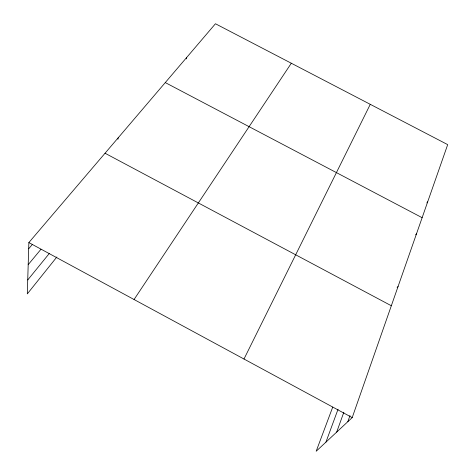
<?xml version="1.0" encoding="UTF-8"?>
<svg xmlns="http://www.w3.org/2000/svg" width="475" height="475" viewBox="0 0 475 475"><rect width="100%" height="100%" fill="white"/><g stroke="black" fill="none" stroke-linecap="round" stroke-linejoin="round"><path stroke-width="0.71" d="M332.726 407.099L316.178 451.25L352.207 417.602L447.693 144.626L215.442 23.75L28.862 242.577L27.307 293.888L56.875 256.969M117.931 139.264L118.186 137.815M186.253 58.894L186.586 57.594M347.831 421.687L349.992 415.56M336.68 432.108L343.847 412.235M325.939 442.136L338.058 409.213M243.99 359.023L370.274 104.334M134.063 299.517L291.317 63.24M426.859 202.89L427.684 201.828M415.667 234.816L416.51 233.777M27.728 279.965L49.347 253.412M28.191 264.664L40.969 249.268M28.678 248.793L32.472 244.31M397.112 287.613L398.062 286.502M165.276 82.585L422.133 217.692M105.04 153.235L391.329 305.752M28.862 242.577L352.207 417.602"/></g></svg>
